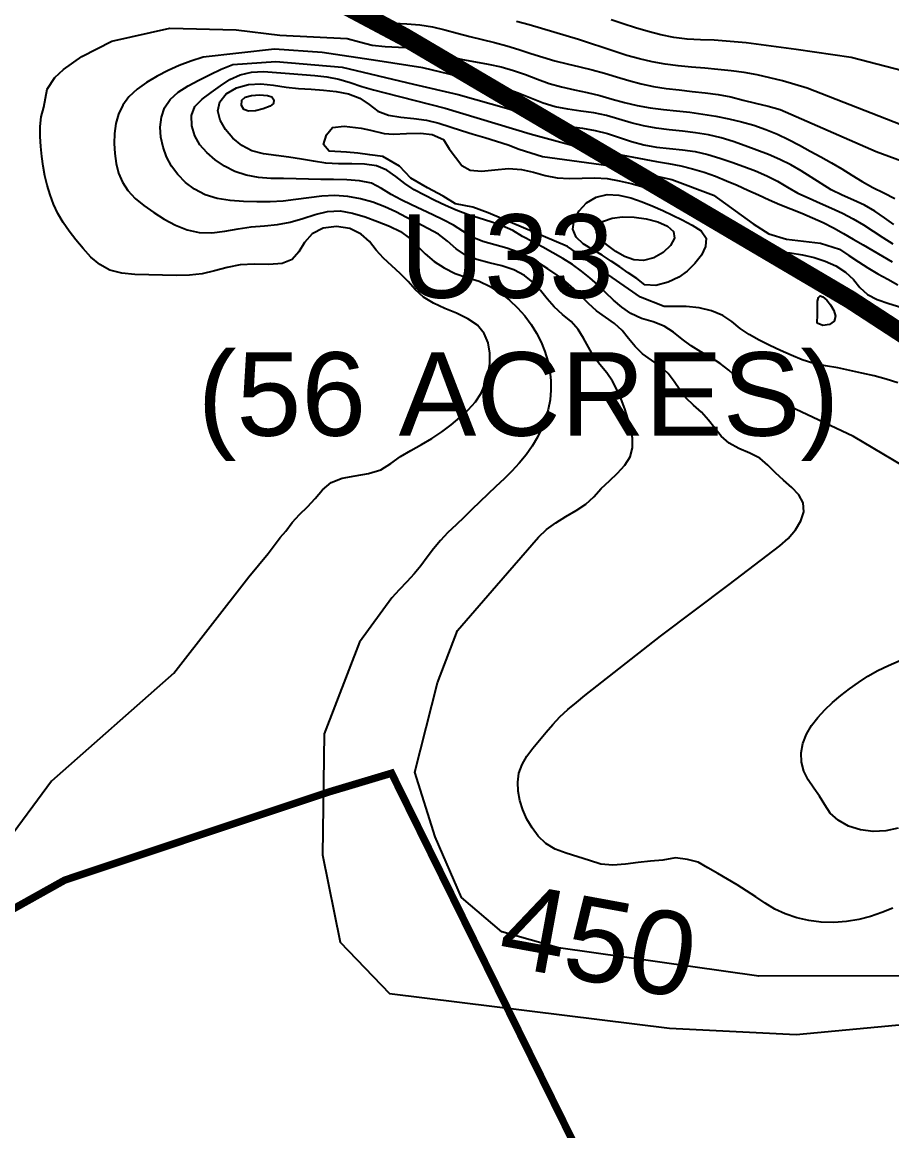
# Model space of a CAD drawing. Header units: metres. Extents: x 218545 to 227455, y 1543467 to 1556082.
# Drawn here: x 221615.3 to 221849.6, y 1548194 to 1548492.7 of the extents above; entities that cross this region are included whole.
import ezdxf

# ---------------------------------------------------------------- set-up
doc = ezdxf.new("R2010")
doc.units = ezdxf.units.M
doc.header["$MEASUREMENT"] = 0
for name, color, linetype in [('10 M CONTOUR', 20, 'Continuous'), ('2 M CONTOUR', 33, 'Continuous'), ('CONTEXT', 200, 'Continuous'), ('SATGE-2', 160, 'Continuous'), ('UUL', 90, 'Continuous')]:
    doc.layers.add(name, color=color, linetype=linetype)
doc.styles.get("Standard").update_dxf_attribs({"font": 'arial.ttf'})

msp = doc.modelspace()

# ---------------------------------------------------------------- linework, layer by layer
at = {"layer": '10 M CONTOUR', "elevation": -1019.86579}
msp.add_lwpolyline([(221856.22287, 1548235.72914), (221813.80807, 1548235.59172), (221759.807, 1548243.21756), (221744.53398, 1548247.57532), (221733.62457, 1548256.83531), (221726.53354, 1548273.17655), (221721.07871, 1548290.60722), (221727.1775, 1548314.62017), (221732.60615, 1548328.78168), (221743.10121, 1548340.91691), (221754.42641, 1548353.88454), (221754.42641, 1548353.88454), (221754.42641, 1548353.88454), (221756.59163, 1548355.93756), (221759.04161, 1548357.81074), (221761.77831, 1548359.47811), (221764.58276, 1548361.08107), (221767.17838, 1548362.8047), (221769.32887, 1548364.81163), (221771.30505, 1548366.98186), (221773.50174, 1548369.09691), (221775.7266, 1548371.18718), (221777.68957, 1548373.32463), (221779.1006, 1548375.58123), (221779.75528, 1548378.0058), (221779.75958, 1548380.56327), (221779.28974, 1548383.19956), (221778.52203, 1548385.86062), (221777.63054, 1548388.49273), (221776.68824, 1548391.05833), (221775.62564, 1548393.54263), (221774.36253, 1548395.93256), (221772.8187, 1548398.21504), (221770.94137, 1548400.38743), (221769.26258, 1548402.66286), (221767.87813, 1548405.06506), (221766.5575, 1548407.4885), (221765.07021, 1548409.82764), (221763.18671, 1548411.97741), (221760.88953, 1548413.93633), (221758.63734, 1548415.93542), (221756.7231, 1548418.1173), (221754.93703, 1548420.36275), (221753.00322, 1548422.51816), (221750.65203, 1548424.43051), (221747.7917, 1548425.96426), (221744.54123, 1548427.03884), (221741.11737, 1548427.84476), (221737.77706, 1548428.69684), (221734.77713, 1548429.91021), (221732.2313, 1548431.63781), (221729.88539, 1548433.61568), (221727.42694, 1548435.5138), (221724.63736, 1548437.09657), (221721.73932, 1548438.57252), (221718.87407, 1548440.07727), (221715.97917, 1548441.54998), (221712.98431, 1548442.92222), (221709.82141, 1548444.12545), (221706.48379, 1548445.08815), (221703.03226, 1548445.73552), (221699.53107, 1548445.99257), (221696.03422, 1548445.82422), (221692.54838, 1548445.37851), (221689.06671, 1548444.856), (221685.58209, 1548444.45159), (221682.08243, 1548444.24684), (221678.55103, 1548444.21841), (221674.9711, 1548444.33911), (221671.36636, 1548444.6217), (221667.86682, 1548445.18382), (221664.61965, 1548446.16003), (221661.76146, 1548447.65713), (221659.30842, 1548449.50603), (221657.24097, 1548451.59973), (221655.5517, 1548453.90124), (221654.23321, 1548456.37353), (221653.27812, 1548458.97962), (221652.68476, 1548461.67899), (221652.50279, 1548464.39978), (221652.80876, 1548467.05366), (221653.6795, 1548469.55216), (221655.19179, 1548471.80681), (221657.36456, 1548473.76449), (221660.02028, 1548475.49188), (221662.93986, 1548477.08107), (221665.92672, 1548478.60752), (221668.95257, 1548480.02254), (221672.06519, 1548481.22132), (221683.61365, 1548482.084), (221701.54154, 1548480.56678), (221720.72991, 1548475.95333), (221732.75474, 1548473.19301), (221746.40954, 1548469.31262), (221749.61187, 1548468.20656), (221752.80635, 1548467.08553), (221756.0396, 1548466.05038), (221759.35835, 1548465.2022), (221762.78296, 1548464.58478), (221766.25122, 1548464.06275), (221769.68486, 1548463.46584), (221773.01144, 1548462.63625), (221776.24464, 1548461.60022), (221779.46389, 1548460.52451), (221782.75029, 1548459.57965), (221786.168, 1548458.96787), (221789.6744, 1548458.6183), (221793.19004, 1548458.29906), (221796.63774, 1548457.78495), (221799.99087, 1548457.00245), (221803.2725, 1548456.0271), (221806.50781, 1548454.94071), (221809.71324, 1548453.8093), (221812.85721, 1548452.61194), (221815.89179, 1548451.29805), (221818.76899, 1548449.81702), (221821.50024, 1548448.18054), (221824.31935, 1548446.63354), (221827.29153, 1548445.24282), (221830.33354, 1548443.91856), (221833.36532, 1548442.5756), (221836.34048, 1548441.17176), (221839.22498, 1548439.68059), (221841.98481, 1548438.07569), (221844.60369, 1548436.34586), (221847.21515, 1548434.60808), (221849.90103, 1548432.93333)], dxfattribs=at)
at = {"layer": '10 M CONTOUR', "elevation": -1009.86579, "flags": 128}
msp.add_lwpolyline([(221770.01312, 1548435.98442), (221770.19061, 1548437.59877), (221771.89374, 1548439.01624), (221774.23913, 1548439.862), (221777.05971, 1548440.2009), (221780.1783, 1548440.1017), (221783.41756, 1548439.63316), (221786.53735, 1548438.84344), (221789.13134, 1548437.72643), (221790.76611, 1548436.26712), (221791.0405, 1548434.463), (221789.99959, 1548432.48384), (221788.01386, 1548430.62507), (221785.4612, 1548429.18498), (221782.71945, 1548428.4618), (221780.08441, 1548428.63722), (221777.60038, 1548429.53572), (221775.26361, 1548430.91354), (221773.07037, 1548432.5269), (221771.01689, 1548434.13206), (221770.01312, 1548435.98442)], dxfattribs=at)
at = {"layer": '10 M CONTOUR'}
msp.add_polyline3d([(221854.92174, 1548478.93937, -1029.86579), (221838.63004, 1548483.17609, -1029.86579), (221823.8005, 1548485.30895, -1029.86579), (221810.32526, 1548487.06669, -1029.86579), (221801.73726, 1548487.79516, -1029.86579), (221798.1029, 1548487.87057, -1029.86579), (221794.48771, 1548488.08382, -1029.86579), (221790.91306, 1548488.54501, -1029.86579), (221787.39441, 1548489.2337, -1029.86579), (221783.94616, 1548490.10646, -1029.86579), (221780.57901, 1548491.11819, -1029.86579), (221777.26678, 1548492.20717, -1029.86579), (221773.96214, 1548493.30215, -1029.86579)], dxfattribs=at)
at = {"layer": '2 M CONTOUR', "flags": 128}
for points, elevation in [([(221656.17995, 1548317.21852), (221676.36282, 1548343.22079), (221681.58305, 1548349.53487), (221684.83999, 1548353.80194), (221686.36341, 1548355.54454), (221688.00687, 1548357.8536), (221690.00711, 1548359.99434), (221692.14819, 1548362.1116), (221694.20592, 1548364.35743), (221696.20742, 1548366.65122), (221698.52369, 1548368.59397), (221701.50529, 1548369.81371), (221705.01719, 1548370.47527), (221708.62915, 1548371.0698), (221711.90792, 1548372.09175), (221714.66671, 1548373.74926), (221717.27544, 1548375.60391), (221720.05703, 1548377.27091), (221722.91697, 1548378.84723), (221725.69316, 1548380.50732), (221728.34201, 1548382.28594), (221730.86207, 1548384.16812), (221733.25196, 1548386.13888), (221735.50239, 1548388.18674), (221737.42423, 1548390.38239), (221738.94708, 1548392.74648), (221740.0873, 1548395.26118), (221740.86123, 1548397.90867), (221741.28384, 1548400.66998), (221741.31656, 1548403.48138), (221740.85148, 1548406.22112), (221739.77607, 1548408.76361), (221737.9778, 1548410.98325), (221735.38798, 1548412.77334), (221732.33918, 1548414.22345), (221729.15935, 1548415.53559), (221726.09557, 1548416.91178), (221723.39492, 1548418.55403), (221721.21202, 1548420.59408), (221719.26097, 1548422.82867), (221717.15443, 1548424.97527), (221714.86979, 1548427.00218), (221712.62943, 1548429.04616), (221710.65409, 1548431.24339), (221708.84407, 1548433.53697), (221706.62968, 1548435.58681), (221703.5789, 1548437.04745), (221700.00068, 1548437.64612), (221696.41094, 1548437.16729), (221693.40035, 1548435.65202), (221691.37431, 1548433.3307), (221689.83162, 1548430.78284), (221688.03345, 1548428.67941), (221685.32203, 1548427.60741), (221681.77343, 1548427.39389), (221677.85383, 1548427.46201), (221674.02678, 1548427.24026), (221670.50135, 1548426.5296), (221667.14857, 1548425.62572), (221663.81611, 1548424.85852), (221660.37418, 1548424.49085), (221656.80755, 1548424.44438), (221653.13739, 1548424.53248), (221649.38977, 1548424.58339), (221645.66729, 1548424.65846), (221642.1332, 1548425.00373), (221638.95185, 1548425.86936), (221636.20882, 1548427.3717), (221633.83067, 1548429.35695), (221631.72481, 1548431.63881), (221629.79865, 1548434.03094), (221627.96336, 1548436.35215), (221626.30945, 1548438.67293), (221624.92112, 1548441.10112), (221623.76873, 1548443.60682), (221622.8224, 1548446.15978), (221622.0524, 1548448.73028), (221621.43474, 1548451.30585), (221620.95243, 1548453.89512), (221620.58894, 1548456.50804), (221620.32771, 1548459.15456), (221620.16308, 1548461.83955), (221620.1677, 1548464.53159), (221620.44855, 1548467.18335), (221621.11273, 1548469.74739), (221622.00748, 1548474.62231), (221624.11936, 1548477.7189), (221626.46334, 1548479.92945), (221631.41133, 1548483.4402), (221639.48562, 1548487.54902), (221655.11167, 1548491.03942), (221672.99917, 1548490.62886), (221684.71858, 1548489.19161), (221702.84479, 1548488.30295), (221706.2028, 1548487.33001), (221709.60352, 1548486.5039), (221713.12196, 1548486.06964), (221716.73923, 1548485.9711), (221720.34473, 1548485.85812), (221723.82428, 1548485.36906), (221727.14605, 1548484.3863), (221730.47734, 1548483.3827), (221733.9134, 1548482.63172), (221737.40262, 1548481.99363), (221740.89117, 1548481.34642), (221744.33177, 1548480.60362), (221747.67741, 1548479.67969), (221750.91311, 1548478.54866), (221754.10314, 1548477.33177), (221757.32377, 1548476.1726), (221760.64866, 1548475.2097), (221764.08018, 1548474.44651), (221767.5431, 1548473.73916), (221770.95825, 1548472.93635), (221774.28402, 1548471.95581), (221777.62697, 1548470.99148), (221781.03819, 1548470.17214), (221784.51621, 1548469.5482), (221788.04752, 1548469.10306), (221791.60524, 1548468.74347), (221795.16173, 1548468.3719), (221798.69419, 1548467.9095), (221802.19534, 1548467.33746), (221805.66103, 1548466.64903), (221809.08562, 1548465.83685), (221812.44533, 1548464.88577), (221815.70437, 1548463.7755), (221818.82671, 1548462.48566), (221821.80107, 1548461.02082), (221824.71124, 1548459.48147), (221827.627, 1548457.95016), (221830.51478, 1548456.39472), (221833.33467, 1548454.77451), (221836.10488, 1548453.10622), (221838.86176, 1548451.42451), (221841.64167, 1548449.76404), (221844.48128, 1548448.15989), (221847.41398, 1548446.64594), (221850.39587, 1548445.18124)], -1023.86579), ([(221849.91352, 1548253.93369), (221846.92205, 1548252.79268), (221843.88271, 1548251.73084), (221840.71024, 1548250.88933), (221837.40173, 1548250.33936), (221834.01569, 1548250.09997), (221830.61211, 1548250.18895), (221827.25148, 1548250.616), (221823.99617, 1548251.36173), (221820.90895, 1548252.40018), (221818.05214, 1548253.70558), (221815.44155, 1548255.27138), (221812.98077, 1548256.96453), (221810.48313, 1548258.62724), (221807.94409, 1548260.24342), (221805.35959, 1548261.79865), (221802.7334, 1548263.30632), (221800.07577, 1548264.80279), (221797.39716, 1548266.32512), (221794.5985, 1548267.066), (221791.33881, 1548267.49827), (221787.91582, 1548266.87137), (221784.62203, 1548266.60893), (221781.28073, 1548266.27854), (221777.85587, 1548265.81901), (221774.45554, 1548265.55025), (221771.19417, 1548265.80883), (221768.1233, 1548266.76326), (221765.01261, 1548267.8176), (221761.85031, 1548268.73601), (221758.9116, 1548269.83981), (221756.41497, 1548271.38272), (221754.35275, 1548273.32124), (221752.67022, 1548275.55003), (221751.31264, 1548277.96373), (221750.22708, 1548280.45828), (221749.41144, 1548282.96656), (221748.92072, 1548285.46296), (221748.81298, 1548287.92404), (221749.14627, 1548290.32639), (221749.97294, 1548292.64792), (221751.24831, 1548294.88922), (221752.84637, 1548297.06993), (221754.63859, 1548299.21029), (221756.49641, 1548301.3305), (221758.29134, 1548303.45078), (221760.13068, 1548305.52037), (221762.30835, 1548307.45009), (221764.62806, 1548309.31675), (221766.86907, 1548311.20521), (221787.29739, 1548327.19175), (221805.78414, 1548341.18318), (221819.43825, 1548351.56242), (221821.70108, 1548353.55732), (221823.65545, 1548355.83686), (221825.10785, 1548358.27384), (221825.8648, 1548360.74108), (221825.73281, 1548363.11141), (221824.57829, 1548365.28039), (221822.66194, 1548367.29338), (221820.40383, 1548369.25628), (221818.22151, 1548371.27389), (221816.2449, 1548373.3255), (221814.07921, 1548375.16149), (221811.35878, 1548376.56625), (221808.3805, 1548377.77915), (221805.7395, 1548379.24374), (221803.64882, 1548381.12218), (221801.88102, 1548383.25231), (221800.18442, 1548385.45414), (221798.30734, 1548387.54766), (221796.14275, 1548389.44537), (221794.13494, 1548391.41276), (221792.50206, 1548393.58674), (221791.0028, 1548395.83085), (221789.36623, 1548397.99094), (221787.32258, 1548399.9136), (221784.84524, 1548401.5883), (221782.4448, 1548403.32024), (221780.45367, 1548405.30577), (221778.69096, 1548407.43112), (221776.91296, 1548409.54451), (221774.87594, 1548411.49419), (221772.45297, 1548413.20284), (221770.04197, 1548414.92749), (221767.89468, 1548416.82836), (221765.8949, 1548418.82669), (221763.90372, 1548420.82896), (221761.78225, 1548422.74166), (221759.40767, 1548424.48351), (221756.92541, 1548426.17204), (221754.40016, 1548427.83386), (221751.76221, 1548429.38253), (221748.9416, 1548430.73142), (221745.87176, 1548431.7977), (221742.61735, 1548432.64522), (221739.4127, 1548433.52758), (221736.50343, 1548434.71099), (221734.03604, 1548436.36267), (221731.47972, 1548437.96164), (221728.76061, 1548439.42317), (221725.93562, 1548440.79144), (221723.06168, 1548442.11064), (221720.19433, 1548443.42686), (221717.38468, 1548444.79254), (221714.6829, 1548446.26137), (221712.13825, 1548447.88591), (221709.43658, 1548449.26624), (221706.23128, 1548449.95241), (221702.73964, 1548450.18907), (221699.19124, 1548450.2361), (221695.75794, 1548450.29716), (221692.41337, 1548450.3829), (221689.08865, 1548450.46264), (221685.71811, 1548450.50959), (221682.30809, 1548450.58479), (221678.93597, 1548450.83594), (221675.68217, 1548451.41446), (221672.62167, 1548452.43834), (221669.80331, 1548453.86475), (221667.26809, 1548455.60253), (221665.057, 1548457.56049), (221663.2111, 1548459.65077), (221661.80012, 1548462.05949), (221660.9812, 1548464.76065), (221660.9295, 1548467.48054), (221661.8202, 1548469.94544), (221663.81959, 1548471.88856), (221666.26605, 1548473.68663), (221668.72549, 1548475.5331), (221671.28708, 1548477.21223), (221674.04004, 1548478.50832), (221677.06913, 1548479.21561), (221680.36187, 1548479.34737), (221683.81089, 1548479.13048), (221687.30487, 1548478.80071), (221690.74805, 1548478.53911), (221694.11388, 1548478.28304), (221697.39505, 1548477.90208), (221700.58484, 1548477.26853), (221703.70103, 1548476.37162), (221706.79457, 1548475.35895), (221709.91876, 1548474.38935), (221713.12336, 1548473.6122), (221713.12336, 1548473.6122), (221729.23503, 1548469.51438), (221752.13235, 1548462.61837), (221764.75823, 1548459.17409), (221786.19378, 1548455.12487), (221789.47771, 1548454.55301), (221792.73909, 1548453.93905), (221795.93319, 1548453.18124), (221799.03755, 1548452.23351), (221802.06491, 1548451.13798), (221805.03117, 1548449.94457), (221807.952, 1548448.70245), (221810.83476, 1548447.42863), (221813.68647, 1548446.11618), (221816.5406, 1548444.80455), (221819.43454, 1548443.54046), (221822.38157, 1548442.34123), (221825.34432, 1548441.16236), (221828.27901, 1548439.95159), (221831.1419, 1548438.65669), (221833.90715, 1548437.24855), (221836.59539, 1548435.75802), (221839.23469, 1548434.22347), (221841.85306, 1548432.67201), (221844.4765, 1548431.12536), (221847.10917, 1548429.58659), (221849.74189, 1548428.04741)], -1017.86579), ([(221858.08469, 1548369.8769), (221839.26328, 1548381.06455), (221812.81265, 1548393.52082), (221810.20285, 1548395.15019), (221807.81948, 1548396.95254), (221805.66714, 1548398.88758), (221803.39229, 1548400.7006), (221800.8249, 1548402.29781), (221798.13843, 1548403.82773), (221795.51287, 1548405.44351), (221793.09603, 1548407.26614), (221790.76168, 1548409.14317), (221788.24513, 1548410.78399), (221785.29046, 1548411.90838), (221782.12559, 1548412.79938), (221779.32077, 1548414.12543), (221776.84651, 1548415.83238), (221774.60382, 1548417.78258), (221772.49367, 1548419.83838), (221770.41703, 1548421.86283), (221768.27112, 1548423.77811), (221765.97568, 1548425.60143), (221763.53678, 1548427.3361), (221760.97678, 1548428.98091), (221758.31812, 1548430.53486), (221755.59217, 1548432.01529), (221752.84621, 1548433.47218), (221750.12913, 1548434.95885), (221747.46917, 1548436.50462), (221744.62923, 1548437.83187), (221741.56684, 1548438.89635), (221738.4051, 1548439.84875), (221735.26729, 1548440.83998), (221732.25118, 1548441.98875), (221729.34485, 1548443.27538), (221726.50704, 1548444.64315), (221723.69647, 1548446.03532), (221720.91513, 1548447.45403), (221718.37393, 1548449.18183), (221715.98694, 1548451.07505), (221713.52236, 1548452.78345), (221710.74869, 1548453.95733), (221707.55244, 1548454.43733), (221704.09036, 1548454.4998), (221700.55683, 1548454.48181), (221697.13216, 1548454.69676), (221693.8285, 1548455.17482), (221690.54728, 1548455.75979), (221687.18798, 1548456.29217), (221683.71381, 1548456.6987), (221680.2946, 1548457.18561), (221677.14194, 1548458.01567), (221674.45492, 1548459.4426), (221672.0954, 1548461.42647), (221670.07794, 1548463.74944), (221668.6482, 1548466.2566), (221668.05218, 1548468.79314), (221668.53592, 1548471.20424), (221670.28516, 1548473.32926), (221673.01873, 1548474.96234), (221676.23837, 1548475.87762), (221679.58379, 1548476.0167), (221682.98197, 1548475.66713), (221686.3954, 1548475.15924), (221689.78959, 1548474.79569), (221693.1615, 1548474.59025), (221696.52684, 1548474.38457), (221699.90138, 1548474.01803), (221703.22594, 1548473.33408), (221706.25245, 1548472.18633), (221708.75778, 1548470.48271), (221711.1289, 1548468.72437), (221713.99848, 1548467.62182), (221717.31891, 1548467.07797), (221720.83051, 1548466.74443), (221724.27517, 1548466.27494), (221727.517, 1548465.49296), (221730.62582, 1548464.50745), (221733.69117, 1548463.45476), (221736.79916, 1548462.46603), (221739.96145, 1548461.55882), (221743.11778, 1548460.64092), (221746.20489, 1548459.61562), (221749.24202, 1548458.49008), (221752.33695, 1548457.42865), (221755.50298, 1548456.51263), (221773.28477, 1548454.03533), (221790.37325, 1548450.24878), (221801.53371, 1548446.04927), (221812.26063, 1548438.36093), (221816.45596, 1548435.6731), (221821.27057, 1548434.24103), (221830.37151, 1548433.088), (221835.4995, 1548431.46564), (221838.06673, 1548429.82058), (221840.58683, 1548428.11529), (221843.14712, 1548426.45332), (221845.7962, 1548424.89476), (221848.49226, 1548423.39804), (221851.19736, 1548421.9156)], -1015.86579), ([(221674.52667, 1548471.66387), (221675.35226, 1548472.49241), (221677.13322, 1548472.94467), (221679.27867, 1548473.06015), (221681.38183, 1548472.8773), (221682.52368, 1548472.51521), (221683.09086, 1548471.75697), (221682.97568, 1548470.74003), (221682.13698, 1548470.06064), (221680.24238, 1548469.29274), (221678.1687, 1548468.78498), (221676.30485, 1548468.68897), (221675.02976, 1548469.15242), (221674.39739, 1548470.19637), (221674.52667, 1548471.66387)], -1013.86579), ([(221851.20507, 1548395.5127), (221848.08603, 1548396.50842), (221844.8075, 1548397.33054), (221841.52807, 1548398.10028), (221838.31069, 1548398.85458), (221835.07693, 1548399.50575), (221831.77823, 1548400.02691), (221828.56233, 1548400.72439), (221825.48693, 1548401.70929), (221822.51179, 1548402.89933), (221819.5952, 1548404.20928), (221816.70301, 1548405.56263), (221813.87373, 1548406.96678), (221811.1863, 1548408.47577), (221808.72011, 1548410.14417), (221806.53602, 1548412.01371), (221804.05107, 1548413.66092), (221801.06326, 1548414.87279), (221797.72343, 1548415.6717), (221794.18248, 1548416.08042), (221788.25713, 1548416.02959), (221781.90106, 1548418.55026), (221762.22104, 1548432.2216), (221740.88513, 1548441.28782), (221736.72819, 1548442.78926), (221732.04072, 1548443.7608), (221728.76808, 1548445.79215), (221724.52288, 1548448.00017), (221720.01218, 1548450.64983), (221717.00504, 1548453.82939), (221712.49433, 1548456.47904), (221708.95667, 1548456.92067), (221705.77278, 1548457.3623), (221702.67714, 1548457.62725), (221697.98967, 1548457.8922), (221696.4861, 1548459.747), (221697.28214, 1548462.30825), (221698.92299, 1548464.29227), (221702.09919, 1548464.64834), (221706.60347, 1548464.10596), (221709.14689, 1548463.58039), (221712.83065, 1548462.7046), (221715.37407, 1548462.52937), (221718.88257, 1548462.7046), (221722.65383, 1548462.79215), (221725.72354, 1548462.44181), (221728.79326, 1548461.04045), (221730.33364, 1548458.57649), (221732.08851, 1548456.24825), (221733.77095, 1548454.07627), (221736.01456, 1548452.76788), (221739.08408, 1548452.55342), (221742.65457, 1548452.90069), (221746.34823, 1548453.20909), (221749.82792, 1548452.95446), (221753.07651, 1548452.21406), (221756.22821, 1548451.34958), (221759.4181, 1548450.72429), (221762.7354, 1548450.55795), (221766.13481, 1548450.6495), (221769.5465, 1548450.72114), (221772.90333, 1548450.50712), (221776.18438, 1548449.95072), (221779.40787, 1548449.17214), (221782.59328, 1548448.29715), (221785.7254, 1548447.39301), (221788.71431, 1548446.33096), (221791.64003, 1548445.1326), (221794.60903, 1548443.84905), (221797.68359, 1548442.51517), (221800.68868, 1548441.0783), (221803.37009, 1548439.45658), (221805.47356, 1548437.56815), (221806.74845, 1548435.33291), (221808.35424, 1548433.35489), (221811.23206, 1548432.11786), (221814.84863, 1548431.38281), (221818.66803, 1548430.90941), (221822.2472, 1548430.47862), (221825.55187, 1548429.9651), (221828.66024, 1548429.26925), (221831.64932, 1548428.29205), (221834.51194, 1548426.97521), (221837.10229, 1548425.3275), (221839.26183, 1548423.36403), (221841.03029, 1548421.20848), (221843.01699, 1548419.2962), (221845.67046, 1548417.92254), (221848.76986, 1548416.88387), (221851.98931, 1548415.89827)], -1013.86579), ([(221780.93647, 1548423.59726), (221778.57246, 1548425.12422), (221776.30047, 1548426.7014), (221774.00869, 1548428.29064), (221771.58531, 1548429.85378), (221768.96572, 1548431.36876), (221766.45876, 1548432.941), (221764.55079, 1548434.73648), (221763.70785, 1548436.90734), (221764.03328, 1548439.36415), (221765.32761, 1548441.81585), (221767.38207, 1548443.96518), (221769.9879, 1548445.51489), (221772.93957, 1548446.19198), (221776.0728, 1548446.03432), (221779.25188, 1548445.29506), (221782.34171, 1548444.23168), (221785.22569, 1548443.07878), (221787.92805, 1548441.89709), (221790.5377, 1548440.66755), (221793.14385, 1548439.37067), (221795.82859, 1548437.98579), (221798.26738, 1548436.42487), (221799.55626, 1548434.50901), (221799.44579, 1548432.26122), (221798.30159, 1548429.88777), (221796.50982, 1548427.60105), (221794.4549, 1548425.6127), (221792.22094, 1548423.9997), (221789.33811, 1548422.60434), (221786.06438, 1548421.72369), (221783.10281, 1548421.92496), (221780.93647, 1548423.59726)], -1011.86579), ([(221829.52777, 1548411.57399), (221829.56116, 1548413.93083), (221829.56486, 1548415.91585), (221829.6261, 1548417.45486), (221829.83211, 1548418.47361), (221830.27011, 1548418.8979), (221831.02511, 1548418.65539), (221832.05563, 1548417.78138), (221833.12725, 1548416.47533), (221833.98934, 1548414.9505), (221834.39126, 1548413.42016), (221834.08237, 1548412.09755), (221832.83762, 1548411.19677), (221831.04119, 1548410.95164), (221829.52777, 1548411.57399)], -1011.86579), ([(221851.30964, 1548275.46059), (221847.96435, 1548274.77273), (221844.53758, 1548274.59092), (221841.14796, 1548275.01919), (221837.95839, 1548276.06372), (221835.18189, 1548277.62007), (221833.03387, 1548279.57782), (221831.5271, 1548281.79957), (221830.12282, 1548284.07647), (221828.56538, 1548286.30878), (221827.07402, 1548288.5493), (221825.8979, 1548290.86044), (221825.26073, 1548293.29309), (221825.19686, 1548295.81268), (221825.6553, 1548298.34606), (221826.58465, 1548300.81994), (221827.93353, 1548303.161), (221829.63807, 1548305.31798), (221831.57072, 1548307.35419), (221833.644, 1548309.32382), (221835.84507, 1548311.22383), (221838.16561, 1548313.04776), (221840.59729, 1548314.78914), (221843.13934, 1548316.43516), (221845.83539, 1548317.93834), (221848.67028, 1548319.30687), (221851.61207, 1548320.56395)], -1015.86579)]:
    msp.add_lwpolyline(points, dxfattribs=dict(at, elevation=elevation))
at = {"layer": '2 M CONTOUR', "elevation": -1025.86579}
msp.add_lwpolyline([(221708.38095, 1548492.77192), (221711.89486, 1548492.5002), (221715.43395, 1548492.36493), (221718.96638, 1548492.23731), (221722.45501, 1548491.96344), (221725.86813, 1548491.41044), (221729.21861, 1548490.61768), (221732.54116, 1548489.70889), (221735.87054, 1548488.80814), (221739.22258, 1548487.98301), (221742.57107, 1548487.17579), (221745.88418, 1548486.31196), (221749.13373, 1548485.32454), (221752.34302, 1548484.25254), (221755.57198, 1548483.21085), (221758.85204, 1548482.26494), (221762.18052, 1548481.41782), (221765.53319, 1548480.61957), (221768.87961, 1548479.80478), (221772.18987, 1548478.9092), (221775.46084, 1548477.92937), (221778.72863, 1548476.95075), (221782.03246, 1548476.06591), (221785.40759, 1548475.35798), (221788.85154, 1548474.82021), (221792.34083, 1548474.39592), (221795.85176, 1548474.02777), (221799.35795, 1548473.6496), (221802.82819, 1548473.17901), (221806.2307, 1548472.53183), (221809.55614, 1548471.67817), (221812.90371, 1548470.85808), (221816.25327, 1548470.04942), (221819.54036, 1548469.12913), (221845.41966, 1548457.78273), (221859.0161, 1548452.76945)], dxfattribs=at)
at = {"layer": '2 M CONTOUR'}
for points in [[(221656.17995, 1548317.21852, -1469.86579), (221623.19447, 1548288.15381, -1023.86579), (221597.42877, 1548253.3258, -1023.86579), (221567.19469, 1548228.04632, -1023.86579), (221487.21469, 1548170.05732, -1023.86579), (221332.30269, 1548128.48132, -1023.86579), (221172.95919, 1547999.24666, -1023.86579), (221103.1287, 1548001.6767, -1023.86579), (221044.18469, 1548065.35232, -1023.86579), (221022.25469, 1548077.10832, -1023.86579), (220941.91869, 1548071.87532, -1023.86579), (220873.60969, 1548046.14232, -1023.86579), (220804.48912, 1548057.34359, -1023.86579), (220778.82369, 1548094.11932, -1023.86579), (220782.26469, 1548122.33432, -1023.86579), (220885.52269, 1548296.95532, -1023.86579), (220900.44469, 1548384.76132, -1023.86579), (220890.63869, 1548456.40932, -1023.86579), (220873.96369, 1548505.81732, -1023.86579), (220838.17569, 1548542.71132, -1023.86579), (220659.44899, 1548643.58032, -1023.86579), (220650.37155, 1548707.6797, -1023.86579)], [(221886.7927, 1548451.42783, -1469.86579), (221826.80055, 1548474.89989, -1469.86579), (221823.48711, 1548475.90492, -1469.86579), (221820.12816, 1548476.83184, -1469.86579), (221816.72714, 1548477.6816, -1469.86579), (221813.2866, 1548478.44083, -1469.86579), (221809.80839, 1548479.08528, -1469.86579), (221806.29434, 1548479.59048, -1469.86579), (221802.74923, 1548479.95701, -1469.86579), (221799.18533, 1548480.24871, -1469.86579), (221795.61602, 1548480.5392, -1469.86579), (221792.05518, 1548480.89825, -1469.86579), (221788.52015, 1548481.36669, -1469.86579), (221785.0298, 1548481.97243, -1469.86579), (221781.60287, 1548482.74269, -1469.86579), (221778.25198, 1548483.67902, -1469.86579), (221774.97308, 1548484.74137, -1469.86579), (221771.72302, 1548485.85093, -1469.86579), (221768.45326, 1548486.9275, -1469.86579), (221765.15621, 1548487.95885, -1469.86579), (221761.84351, 1548488.96455, -1469.86579), (221758.52688, 1548489.96435, -1469.86579), (221755.21086, 1548490.96509, -1469.86579), (221751.88247, 1548491.94198, -1469.86579), (221748.52608, 1548492.86551, -1469.86579)], [(221683.28507, 1548485.37219, -1469.86579), (221664.02418, 1548483.23421, -1469.86579), (221660.78553, 1548482.17777, -1469.86579), (221657.6427, 1548480.97561, -1469.86579), (221654.59841, 1548479.62338, -1469.86579), (221651.65537, 1548478.11676, -1469.86579), (221648.83813, 1548476.44951, -1469.86579), (221646.26339, 1548474.60735, -1469.86579), (221644.07215, 1548472.57385, -1469.86579), (221642.39745, 1548470.33476, -1469.86579), (221641.25038, 1548467.90953, -1469.86579), (221640.54667, 1548465.34386, -1469.86579), (221640.19955, 1548462.68419, -1469.86579), (221640.12223, 1548459.97693, -1469.86579), (221640.24613, 1548457.26806, -1469.86579), (221640.6055, 1548454.60099, -1469.86579), (221641.27066, 1548452.01823, -1469.86579), (221642.31194, 1548449.56231, -1469.86579), (221643.79956, 1548447.27568, -1469.86579), (221645.75954, 1548445.17684, -1469.86579), (221648.10959, 1548443.22569, -1469.86579), (221650.75115, 1548441.37332, -1469.86579), (221653.59066, 1548439.58404, -1469.86579), (221656.58703, 1548437.96201, -1469.86579), (221659.73076, 1548436.69532, -1469.86579), (221663.01273, 1548435.97321, -1469.86579), (221666.4207, 1548435.93448, -1469.86579), (221669.92207, 1548436.39103, -1469.86579), (221673.47612, 1548437.02438, -1469.86579), (221677.04239, 1548437.52347, -1469.86579), (221680.58955, 1548437.82303, -1469.86579), (221684.09708, 1548438.14803, -1469.86579), (221687.54508, 1548438.74013, -1469.86579), (221690.92376, 1548439.72603, -1469.86579), (221694.25986, 1548440.81698, -1469.86579), (221697.58835, 1548441.63049, -1469.86579), (221700.94306, 1548441.79507, -1469.86579), (221704.3258, 1548441.23591, -1469.86579), (221707.7036, 1548440.20139, -1469.86579), (221711.04171, 1548438.95619, -1469.86579), (221714.27988, 1548437.69889, -1469.86579), (221717.22722, 1548436.28971, -1469.86579), (221719.67369, 1548434.4996, -1469.86579), (221721.7519, 1548432.38406, -1469.86579), (221723.85975, 1548430.21934, -1469.86579), (221726.25948, 1548428.21458, -1469.86579), (221728.95476, 1548426.44664, -1469.86579), (221731.92202, 1548424.97846, -1469.86579), (221735.13767, 1548423.87297, -1469.86579), (221738.40739, 1548422.86722, -1469.86579), (221741.4136, 1548421.4588, -1469.86579), (221744.1467, 1548419.72938, -1469.86579), (221746.6057, 1548417.77698, -1469.86579), (221748.79137, 1548415.69247, -1469.86579), (221750.71918, 1548413.50817, -1469.86579), (221752.41176, 1548411.22766, -1469.86579), (221753.88428, 1548408.85716, -1469.86579), (221755.1325, 1548406.41014, -1469.86579), (221756.14909, 1548403.90124, -1469.86579), (221756.92673, 1548401.34509, -1469.86579), (221757.45814, 1548398.75632, -1469.86579), (221757.73813, 1548396.14888, -1469.86579), (221757.76509, 1548393.53564, -1469.86579), (221757.53772, 1548390.92932, -1469.86579), (221757.05473, 1548388.34267, -1469.86579), (221756.31571, 1548385.78829, -1469.86579), (221755.33, 1548383.27717, -1469.86579), (221754.11296, 1548380.8193, -1469.86579), (221752.68004, 1548378.42467, -1469.86579), (221751.04669, 1548376.10324, -1469.86579), (221749.22903, 1548373.86379, -1469.86579), (221747.24945, 1548371.70414, -1469.86579), (221745.13846, 1548369.61291, -1469.86579), (221742.94936, 1548367.56301, -1469.86579), (221740.74212, 1548365.52272, -1469.86579), (221738.5767, 1548363.46036, -1469.86579), (221736.48141, 1548361.36032, -1469.86579), (221734.36366, 1548359.26851, -1469.86579), (221732.18711, 1548357.2043, -1469.86579), (221730.03079, 1548355.13107, -1469.86579), (221727.98182, 1548353.00831, -1469.86579), (221726.12599, 1548350.79611, -1469.86579), (221724.44346, 1548348.50364, -1469.86579), (221722.73353, 1548346.22405, -1469.86579), (221720.87491, 1548344.01234, -1469.86579), (221718.91348, 1548341.8437, -1469.86579), (221716.91158, 1548339.68545, -1469.86579), (221714.90732, 1548337.52073, -1469.86579), (221706.19909, 1548325.5831, -1469.86579), (221696.63693, 1548300.91523, -1469.86579), (221696.23854, 1548268.28997, -1469.86579), (221701.0195, 1548244.81583, -1469.86579), (221714.28869, 1548230.94632, -1021.86579), (221789.67467, 1548221.60032, -1021.86579), (221823.80627, 1548219.89228, -1469.86579), (221886.02424, 1548225.70993, -1469.86579)], [(221850.19063, 1548438.10832, -1469.86579), (221847.65823, 1548439.94721, -1469.86579), (221845.05828, 1548441.71899, -1469.86579), (221842.28313, 1548443.32391, -1469.86579), (221839.2944, 1548444.72771, -1469.86579), (221836.23987, 1548446.0721, -1469.86579), (221833.29825, 1548447.52806, -1469.86579), (221830.57812, 1548449.20136, -1469.86579), (221827.89971, 1548450.92621, -1469.86579), (221825.18161, 1548452.61695, -1469.86579), (221822.38614, 1548454.22615, -1469.86579), (221819.47561, 1548455.70636, -1469.86579), (221816.42048, 1548457.01985, -1469.86579), (221813.25769, 1548458.20773, -1469.86579), (221810.05651, 1548459.34951, -1469.86579), (221806.86562, 1548460.49604, -1469.86579), (221803.58318, 1548461.48823, -1469.86579), (221800.19074, 1548462.27866, -1469.86579), (221796.7178, 1548462.88542, -1469.86579), (221793.19413, 1548463.32888, -1469.86579), (221789.65632, 1548463.68631, -1469.86579), (221786.14811, 1548464.09425, -1469.86579), (221782.71353, 1548464.69199, -1469.86579), (221779.37376, 1548465.5536, -1469.86579), (221776.07637, 1548466.54349, -1469.86579), (221772.75423, 1548467.48409, -1469.86579), (221769.34305, 1548468.20515, -1469.86579), (221765.84925, 1548468.71535, -1469.86579), (221762.35215, 1548469.20819, -1469.86579), (221758.93446, 1548469.88566, -1469.86579), (221755.65701, 1548470.88335, -1469.86579), (221752.50318, 1548472.10313, -1469.86579), (221749.40809, 1548473.38773, -1469.86579), (221746.25787, 1548474.56829, -1469.86579), (221742.99054, 1548475.56199, -1469.86579), (221739.64616, 1548476.44382, -1469.86579), (221723.21976, 1548480.33001, -1469.86579), (221711.17051, 1548482.27814, -1469.86579), (221696.13757, 1548484.45545, -1469.86579), (221683.28507, 1548485.37219, -1469.86579)]]:
    msp.add_polyline3d(points, dxfattribs=at)
at = {"layer": 'SATGE-2', "color": 0, "const_width": 2, "elevation": 1499.22418}
msp.add_lwpolyline([(221549.12365, 1548218.11651), (221626.79933, 1548261.5107), (221697.84155, 1548285.22268), (221714.83333, 1548290.30801), (221768.25039, 1548181.87168), (221658.25656, 1548115.46449), (221630.35286, 1548043.13219), (221783.22717, 1547972.62941), (221855.27329, 1547927.48765), (221853.71448, 1547913.04456), (221944.41907, 1547861.59875), (221920.79144, 1547719.48619), (221835.57262, 1547637.01452), (221906.5351, 1547527.51142), (221836.87302, 1547183.13592)], dxfattribs=at)
at = {"layer": 'UUL', "const_width": 5, "elevation": -1469.86579}
msp.add_lwpolyline([(221490.42648, 1548587.25736), (221622.76301, 1548539.5094), (221718.25165, 1548488.7125), (221838.38249, 1548417.90465), (221934.25551, 1548355.43371), (221991.42358, 1548304.47373), (221980.60796, 1548263.55133), (221967.47483, 1548242.70408), (221922.66731, 1548228.03376), (221891.76572, 1548234.21075), (221873.22467, 1548220.31259), (221901.03618, 1548192.51619), (221927.30266, 1548186.33927), (221995.28635, 1548181.70653), (222038.54861, 1548207.95861), (222074.08555, 1548197.92109), (222127.39096, 1548136.92354), (222214.35861, 1548083.18296)], dxfattribs=at)

# ---------------------------------------------------------------- texts
at = {"layer": 'CONTEXT', "linetype": 'Continuous'}
msp.add_text('450', height=22.5, rotation=349.5913606, dxfattribs=at).set_placement((221742.85482, 1548238.86745, -1019.86579))
at = {"layer": 'CONTEXT', "linetype": 'Continuous', "lineweight": 5}
msp.add_text('450', height=22.5, rotation=349.5913606, dxfattribs=at).set_placement((221742.85482, 1548238.86745, -1019.86579))
at = {"layer": 'UUL'}
for s, p in [('U33', (221717.06946, 1548418.38914, -3419.53443)), ('(56 ACRES)', (221662.56539, 1548381.2283, -3419.53443))]:
    msp.add_text(s, height=22.5, dxfattribs=at).set_placement(p)

doc.saveas('drawing.dxf')
